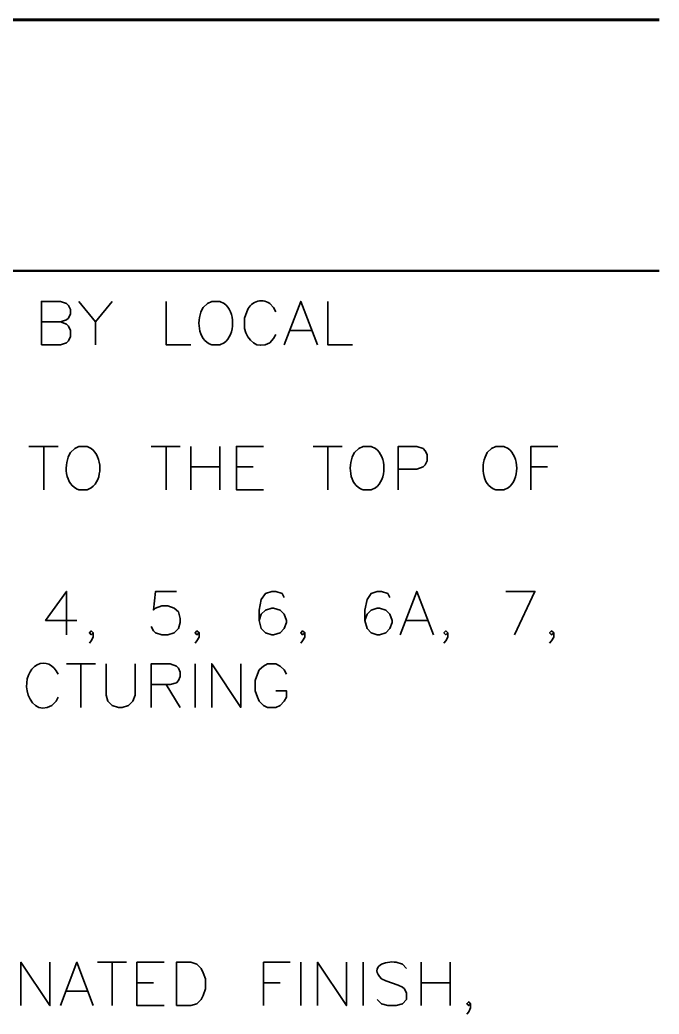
# Model space of a CAD drawing. Header units: inches. Extents: x 5 to 516, y -193 to 129.
# Drawn here: x 277.28 to 282.78, y -86.44 to -77.87 of the extents above; entities that cross this region are included whole.
import ezdxf

# ---------------------------------------------------------------- set-up
doc = ezdxf.new("R2010")
doc.units = ezdxf.units.IN
doc.header["$MEASUREMENT"] = 0
doc.layers.add('PDF3_Geometry', color=7, linetype='Continuous')

msp = doc.modelspace()

# ---------------------------------------------------------------- linework, layer by layer
at = {"layer": 'PDF3_Geometry', "lineweight": 60}
msp.add_lwpolyline([(155.7886388, -77.8671928), (282.7804969, -77.8671928)], dxfattribs=at)
at = {"layer": 'PDF3_Geometry', "lineweight": 50}
msp.add_lwpolyline([(259.0686857, -80.0303876), (282.7804985, -80.0303876)], dxfattribs=at)
at = {"layer": 'PDF3_Geometry', "lineweight": 35}
for points in [[(277.4608408, -80.6670112), (277.4608408, -80.2937018), (277.6241636, -80.2937018), (277.6774936, -80.3103674), (277.6941591, -80.3303662), (277.7108247, -80.3636974), (277.7108247, -80.4003617), (277.6941591, -80.437026), (277.6774936, -80.4536916), (277.6241636, -80.4703572), (277.4608408, -80.4703572)], [(277.7841538, -80.2937035), (277.9274779, -80.4703588), (277.9274779, -80.6670129)], [(278.0708023, -80.2937035), (277.9274781, -80.4703588)], [(278.5341057, -80.2937035), (278.5341057, -80.6670129), (278.7474254, -80.6670129)], [(279.0340738, -80.3103691), (278.9974094, -80.2937035), (278.9274139, -80.2937035), (278.8907496, -80.3103691), (278.8540853, -80.3470334)], [(279.5507074, -80.6670112), (279.6940315, -80.2937018), (279.8373557, -80.6670112)], [(279.9273498, -80.2937035), (279.9273498, -80.6670129), (280.1406695, -80.6670129)], [(277.6241638, -80.4703584), (277.6774937, -80.4903571), (277.6941593, -80.5070227), (277.7108249, -80.543687), (277.7108249, -80.5970169), (277.6941593, -80.6336813), (277.6774937, -80.6503469), (277.6241638, -80.6670125), (277.4608409, -80.6670125)], [(279.6040368, -80.5436874), (279.7840253, -80.5436874)], [(279.4273814, -80.650347), (279.4607126, -80.6136827), (279.4807113, -80.5803515)], [(278.9274139, -80.6670129), (278.9974094, -80.6670129), (279.0340738, -80.6503473)], [(277.3541819, -81.5436233), (277.6041659, -81.5436233)], [(277.4808387, -81.5436233), (277.4808387, -81.9169327)], [(277.8908136, -81.5602889), (277.8541493, -81.5436233), (277.7841538, -81.5436233), (277.7474895, -81.5602889), (277.7108252, -81.5969532)], [(278.4074472, -81.5436233), (278.6574312, -81.5436233)], [(278.5341057, -81.5436233), (278.5341057, -81.9169327)], [(278.7474252, -81.5436233), (278.7474252, -81.9169327)], [(278.9974091, -81.5436233), (278.9974091, -81.9169327)], [(279.3740518, -81.9169311), (279.1407334, -81.9169311), (279.1407334, -81.5436217), (279.3740518, -81.5436217)], [(279.8006913, -81.5436233), (280.0506753, -81.5436233)], [(279.9273498, -81.5436233), (279.9273498, -81.9169327)], [(280.3373231, -81.5602889), (280.3006587, -81.5436233), (280.2306632, -81.5436233), (280.1939989, -81.5602889), (280.1573346, -81.5969532)], [(280.5339775, -81.9169311), (280.5339775, -81.5436217), (280.6939672, -81.5436217), (280.7472971, -81.5602873), (280.7672959, -81.580286), (280.7839615, -81.6136172), (280.7839615, -81.6669471), (280.7672959, -81.7036114), (280.7472971, -81.720277), (280.6939672, -81.7402758), (280.5339775, -81.7402758)], [(281.4805832, -81.5602889), (281.4439189, -81.5436233), (281.3739234, -81.5436233), (281.337259, -81.5602889), (281.3005947, -81.5969532)], [(281.6772376, -81.9169311), (281.6772376, -81.5436217), (281.9072229, -81.5436217)], [(278.7474252, -81.7202783), (278.9974091, -81.7202783)], [(279.1407334, -81.7202783), (279.2840575, -81.7202783)], [(281.6772376, -81.7202783), (281.8205618, -81.7202783)], [(277.7841538, -81.9169327), (277.8541493, -81.9169327), (277.8908136, -81.9002671)], [(280.2306632, -81.9169327), (280.3006587, -81.9169327), (280.3373231, -81.9002671)], [(281.3739234, -81.9169327), (281.4439189, -81.9169327), (281.4805832, -81.9002671)], [(277.6774949, -83.1668526), (277.6774949, -82.7935432), (277.4975064, -83.0435272), (277.7674891, -83.0435272)], [(278.6240997, -82.7935432), (278.4441112, -82.7935432), (278.4274456, -82.9535329), (278.4441112, -82.9368673), (278.4974411, -82.9168686), (278.550771, -82.9168686), (278.6041009, -82.9368673), (278.6407653, -82.9701985), (278.6574309, -83.0268616), (278.6574309, -83.0601928), (278.6407653, -83.1135227), (278.6041009, -83.150187), (278.550771, -83.1668526), (278.4974411, -83.1668526), (278.4441112, -83.150187), (278.4274456, -83.1335214), (278.4074469, -83.0968571)], [(279.5507074, -82.8468743), (279.5340418, -82.81021), (279.4807118, -82.7935444), (279.4440475, -82.7935444), (279.3907176, -82.81021), (279.3540533, -82.8635399), (279.3373877, -82.9535342), (279.3373877, -83.0435284), (279.3540533, -83.1135239), (279.3907176, -83.1501882), (279.4440475, -83.1668538), (279.4607131, -83.1668538), (279.5173762, -83.1501882), (279.5507074, -83.1135239), (279.5707061, -83.060194), (279.5707061, -83.0435284), (279.5507074, -82.9901985), (279.5173762, -82.9535342), (279.4607131, -82.9368686), (279.4440475, -82.9368686), (279.3907176, -82.9535342), (279.3540533, -82.9901985), (279.3373877, -83.0435284)], [(280.4606484, -82.8468743), (280.4439828, -82.81021), (280.3906529, -82.7935444), (280.3539886, -82.7935444), (280.3006587, -82.81021), (280.2673275, -82.8635399), (280.2473288, -82.9535342), (280.2473288, -83.0435284), (280.2673275, -83.1135239), (280.3006587, -83.1501882), (280.3539886, -83.1668538), (280.3739873, -83.1668538), (280.4273172, -83.1501882), (280.4606484, -83.1135239), (280.4806472, -83.060194), (280.4806472, -83.0435284), (280.4606484, -82.9901985), (280.4273172, -82.9535342), (280.3739873, -82.9368686), (280.3539886, -82.9368686), (280.3006587, -82.9535342), (280.2673275, -82.9901985), (280.2473288, -83.0435284)], [(280.5506433, -83.166851), (280.6939674, -82.7935416), (280.8372915, -83.166851)], [(281.5339134, -83.166851), (281.7105687, -82.7935416), (281.4605847, -82.7935416)], [(280.6039727, -83.0435272), (280.7839612, -83.0435272)], [(277.9074793, -83.150186), (277.8908137, -83.1668516), (277.8741481, -83.150186), (277.8908137, -83.1335204), (277.9074793, -83.150186), (277.9074793, -83.1868504), (277.8908137, -83.2201816), (277.8741481, -83.2401803)], [(278.8207542, -83.150186), (278.8007555, -83.1668516), (278.7840899, -83.150186), (278.8007555, -83.1335204), (278.8207542, -83.150186), (278.8207542, -83.1868504), (278.8007555, -83.2201816), (278.7840899, -83.2401803)], [(279.7306953, -83.150186), (279.7106966, -83.1668516), (279.694031, -83.150186), (279.7106966, -83.1335204), (279.7306953, -83.150186), (279.7306953, -83.1868504), (279.7106966, -83.2201816), (279.694031, -83.2401803)], [(280.9606164, -83.150186), (280.9439508, -83.1668516), (280.9272852, -83.150186), (280.9439508, -83.1335204), (280.9606164, -83.150186), (280.9606164, -83.1868504), (280.9439508, -83.2201816), (280.9272852, -83.2401803)], [(281.8738913, -83.150186), (281.8538926, -83.1668516), (281.837227, -83.150186), (281.8538926, -83.1335204), (281.8738913, -83.150186), (281.8738913, -83.1868504), (281.8538926, -83.2201816), (281.837227, -83.2401803)], [(277.6774949, -83.4168349), (277.9274789, -83.4168349)], [(277.8008187, -83.4168349), (277.8008187, -83.7934775)], [(278.0174728, -83.4168349), (278.0174728, -83.6868176), (278.0341384, -83.7401475), (278.0708028, -83.7768119), (278.1241327, -83.7934775), (278.1574639, -83.7934775), (278.2107938, -83.7768119), (278.2474581, -83.7401475), (278.2674568, -83.6868176), (278.2674568, -83.4168349)], [(278.4074472, -83.7934791), (278.4074472, -83.4168366), (278.5707701, -83.4168366), (278.6241, -83.4368353), (278.6407656, -83.4535009), (278.6574312, -83.4901652), (278.6574312, -83.5268295), (278.6407656, -83.5601607), (278.6241, -83.5801594), (278.5707701, -83.596825), (278.4074472, -83.596825)], [(278.7840897, -83.4168349), (278.7840897, -83.7934775)], [(278.9274139, -83.7934791), (278.9274139, -83.4168366), (279.1773979, -83.7934791), (279.1773979, -83.4168366)], [(279.5707061, -83.5068289), (279.5507074, -83.4701646), (279.5173762, -83.4368334), (279.4807119, -83.4168347), (279.4073833, -83.4168347), (279.3740521, -83.4368334), (279.3373877, -83.4701646), (279.3207221, -83.5068289), (279.3007234, -83.5601588), (279.3007234, -83.650153), (279.3207221, -83.703483), (279.3373877, -83.7401473), (279.3740521, -83.7768116), (279.4073833, -83.7934772), (279.4807119, -83.7934772), (279.5173762, -83.7768116), (279.5507074, -83.7401473), (279.5707061, -83.703483), (279.5707061, -83.650153), (279.4807119, -83.650153)], [(278.5341057, -83.5968262), (278.6574311, -83.7934803)], [(277.550836, -83.7768116), (277.5875003, -83.7401473), (277.6041659, -83.703483)], [(277.2841858, -86.3633149), (277.2841858, -85.9900055), (277.5341698, -86.3633149), (277.5341698, -85.9900055)], [(277.6241638, -86.3633149), (277.7674879, -85.9900055), (277.9074789, -86.3633149)], [(277.9441438, -85.9900037), (278.1941278, -85.9900037)], [(278.0708023, -85.9900037), (278.0708023, -86.3633131)], [(278.5174401, -86.3633149), (278.2841217, -86.3633149), (278.2841217, -85.9900055), (278.5174401, -85.9900055)], [(279.3740516, -86.3633149), (279.3740516, -85.9900055), (279.6040368, -85.9900055)], [(279.6940316, -85.9900037), (279.6940316, -86.3633131)], [(279.8373559, -86.3633149), (279.8373559, -85.9900055), (280.0873398, -86.3633149), (280.0873398, -85.9900055)], [(280.2306632, -85.9900037), (280.2306632, -86.3633131)], [(280.6039727, -86.0433348), (280.5706415, -86.0066705), (280.5173116, -85.9900049)], [(280.7306312, -85.9900037), (280.7306312, -86.3633131)], [(280.9806151, -85.9900037), (280.9806151, -86.3633131)], [(278.2841217, -86.1666586), (278.4274459, -86.1666586)], [(279.3740516, -86.1666586), (279.5173757, -86.1666586)], [(280.390653, -86.1333291), (280.4273174, -86.1499947), (280.5339772, -86.186659), (280.5706415, -86.2033246), (280.5873071, -86.2199902), (280.6039727, -86.2566545), (280.6039727, -86.3099844), (280.5706415, -86.3466487), (280.5173116, -86.3633143), (280.4439829, -86.3633143), (280.390653, -86.3466487), (280.3539887, -86.3099844)], [(280.7306312, -86.1666586), (280.9806151, -86.1666586)], [(277.6774949, -86.2399877), (277.8541502, -86.2399877)], [(281.1572709, -86.3466499), (281.1406053, -86.3633155), (281.1239397, -86.3466499), (281.1406053, -86.3299843), (281.1572709, -86.3466499), (281.1572709, -86.3833143), (281.1406053, -86.4166455), (281.1239397, -86.4366442)]]:
    msp.add_lwpolyline(points, dxfattribs=at)
msp.add_lwpolyline([(279.4807113, -80.3836974), (279.4607126, -80.3470331), (279.4273814, -80.3103688, 0.508362924), (279.2307273, -80.3836974), (279.2107286, -80.4370273), (279.2107286, -80.5270216)], format="xyb", dxfattribs=at)
msp.add_lwpolyline([(278.6240997, -86.3633149), (278.6240997, -85.9900055), (278.7474251, -85.9900055), (278.800755, -86.0066711), (278.8374193, -86.0433354), (278.8540849, -86.0799997), (278.8740836, -86.1333296), (278.8740836, -86.2199907), (278.8540849, -86.2766538), (278.8374193, -86.309985), (278.800755, -86.3466493), (278.7474251, -86.3633149)], close=True, dxfattribs=at)
msp.add_ellipse((277.4788095, -83.6045902), major_axis=(-0.0004643, 0.193224), ratio=0.75259935, start_param=5.240979313, end_param=8.090184305, dxfattribs=at)
for points in [[(278.8540853, -80.3470334), (278.7940336, -80.4432494), (278.8021997, -80.6274043), (278.9274139, -80.6670129)], [(279.0340738, -80.6503473), (279.1332341, -80.5802407), (279.1304565, -80.380809), (279.0340738, -80.3103691)], [(279.2107286, -80.5270216), (279.236227, -80.6328481), (279.3156108, -80.7126763), (279.4273814, -80.650347)], [(277.8908136, -81.9002671), (277.9899739, -81.830105), (277.9872519, -81.6307289), (277.8908136, -81.5602889)], [(280.3373231, -81.9002671), (280.4364834, -81.8301605), (280.4337058, -81.6307289), (280.3373231, -81.5602889)], [(281.4805832, -81.9002671), (281.5797435, -81.8301605), (281.5770215, -81.6307289), (281.4805832, -81.5602889)], [(277.7108252, -81.5969532), (277.6507734, -81.6931693), (277.6589396, -81.8773242), (277.7841538, -81.9169327)], [(280.1573346, -81.5969532), (280.0972829, -81.6931693), (280.105449, -81.8773242), (280.2306632, -81.9169327)], [(281.3005947, -81.5969532), (281.240543, -81.6931693), (281.2487092, -81.8773242), (281.3739234, -81.9169327)], [(277.3375163, -83.650153), (277.3562373, -83.7538131), (277.4413985, -83.8434184), (277.550836, -83.7768116)], [(280.5173116, -85.9900049), (280.4208733, -85.9749503), (280.2819378, -86.023225), (280.390653, -86.1333291)]]:
    msp.add_open_spline(points, degree=3, dxfattribs=at)

doc.saveas('drawing.dxf')
